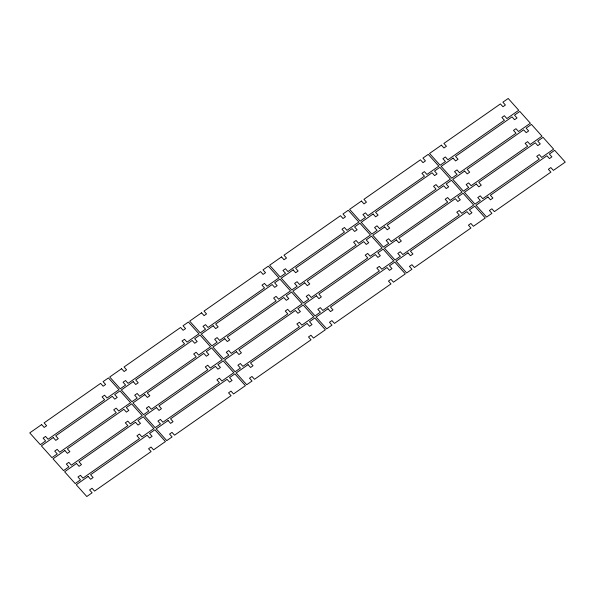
<?xml version="1.0" encoding="UTF-8"?>
<svg xmlns="http://www.w3.org/2000/svg" width="595" height="595" viewBox="0 0 595 595"><rect width="100%" height="100%" fill="white"/><g stroke="black" fill="none" stroke-linecap="round" stroke-linejoin="round"><path stroke-width="0.89" d="M41.628 424.599L29.75 432.9L40.319 444.688L45.636 440.962L43.1 438.136L45.562 436.418L48.098 439.244L104.623 399.736L102.087 396.91L104.549 395.184L107.085 398.01L118.963 389.71L108.402 377.929L103.076 381.648L105.612 384.474L103.151 386.2L100.615 383.373L44.09 422.881L46.626 425.708L44.164 427.433L41.628 424.599M121.588 368.714L109.711 377.014L120.272 388.795L125.597 385.077L123.061 382.25L125.523 380.525L128.059 383.351L184.584 343.843L182.048 341.017L184.51 339.291L187.046 342.118L198.923 333.817L188.362 322.036L183.037 325.755L185.573 328.589L183.111 330.307L180.575 327.481L124.05 366.989L126.586 369.815L124.124 371.54L121.588 368.714M201.549 312.821L189.671 321.122L200.232 332.903L205.558 329.184L203.021 326.358L205.483 324.632L208.019 327.458L264.544 287.95L262.008 285.124L264.47 283.406L267.006 286.232L278.884 277.932L268.315 266.151L262.997 269.87L265.534 272.696L263.072 274.414L260.536 271.588L204.011 311.096L206.547 313.929L204.085 315.647L201.549 312.821M281.509 256.928L269.632 265.229L280.193 277.01L285.518 273.291L282.982 270.465L285.444 268.739L287.98 271.573L344.505 232.065L341.969 229.231L344.431 227.513L346.967 230.339L358.845 222.039L348.276 210.258L342.958 213.977L345.494 216.803L343.025 218.529L340.496 215.702L283.971 255.21L286.507 258.037L284.038 259.755L281.509 256.928M361.463 201.043L349.592 209.343L360.154 221.124L365.479 217.406L362.943 214.572L365.404 212.854L367.941 215.68L424.466 176.172L421.929 173.346L424.391 171.62L426.927 174.447L438.805 166.146L428.236 154.365L422.919 158.084L425.455 160.91L422.986 162.636L420.449 159.81L363.932 199.318L366.468 202.144L363.999 203.869L361.463 201.043M441.423 145.15L429.553 153.451L440.114 165.232L445.439 161.513L442.903 158.687L445.365 156.961L447.901 159.787L504.426 120.279L501.89 117.453L504.352 115.728L506.888 118.561L518.766 110.261L508.197 98.473L502.879 102.199L505.415 105.025L502.946 106.743L500.41 103.917L443.892 143.425L446.429 146.251L443.959 147.977L441.423 145.15M53.245 437.563L41.375 445.863L51.936 457.644L57.261 453.926L54.725 451.099L57.187 449.374L59.723 452.2L116.248 412.692L113.712 409.866L116.174 408.14L118.71 410.974L130.588 402.674L120.019 390.885L114.701 394.611L117.237 397.438L114.768 399.156L112.232 396.329L55.714 435.838L58.25 438.664L55.781 440.389L53.245 437.563M133.206 381.67L121.328 389.97L131.897 401.751L137.222 398.033L134.686 395.206L137.148 393.481L139.684 396.315L196.209 356.807L193.672 353.973L196.134 352.255L198.671 355.081L210.548 346.781L199.98 335L194.662 338.719L197.198 341.545L194.729 343.27L192.192 340.444L135.675 379.952L138.211 382.778L135.742 384.496L133.206 381.67M213.166 325.777L201.288 334.085L211.857 345.866L217.175 342.14L214.646 339.314L217.108 337.596L219.644 340.422L276.162 300.914L273.633 298.088L276.095 296.362L278.631 299.188L290.509 290.888L279.94 279.107L274.615 282.826L277.151 285.652L274.689 287.378L272.153 284.551L215.635 324.059L218.164 326.886L215.702 328.611L213.166 325.777M293.127 269.892L281.249 278.192L291.818 289.973L297.136 286.255L294.599 283.428L297.069 281.703L299.605 284.529L356.122 245.021L353.586 242.195L356.055 240.469L358.592 243.303L370.462 234.995L359.901 223.214L354.575 226.933L357.112 229.767L354.65 231.485L352.114 228.659L295.589 268.166L298.125 270.993L295.663 272.718L293.127 269.892M373.087 213.999L361.21 222.299L371.778 234.08L377.096 230.362L374.56 227.535L377.029 225.81L379.565 228.636L436.083 189.128L433.547 186.302L436.016 184.584L438.552 187.41L450.422 179.11L439.861 167.329L434.536 171.048L437.072 173.874L434.61 175.599L432.074 172.766L375.549 212.274L378.085 215.107L375.624 216.825L373.087 213.999M453.048 158.106L441.17 166.407L451.739 178.195L457.057 174.469L454.521 171.643L456.99 169.925L459.526 172.751L516.043 133.243L513.507 130.417L515.977 128.691L518.513 131.517L530.383 123.217L519.822 111.436L514.496 115.155L517.033 117.981L514.571 119.707L512.035 116.88L455.51 156.388L458.046 159.215L455.584 160.94L453.048 158.106M64.87 450.519L52.992 458.819L63.561 470.608L68.879 466.882L66.343 464.055L68.812 462.337L71.348 465.164L127.865 425.656L125.329 422.829L127.799 421.104L130.335 423.93L142.205 415.63L131.644 403.849L126.319 407.568L128.855 410.394L126.393 412.119L123.857 409.293L67.332 448.801L69.868 451.627L67.406 453.353L64.87 450.519M144.83 394.634L132.953 402.934L143.521 414.715L148.839 410.996L146.303 408.17L148.772 406.445L151.301 409.271L207.826 369.763L205.29 366.937L207.759 365.211L210.288 368.037L222.166 359.737L211.604 347.956L206.279 351.675L208.815 354.508L206.353 356.226L203.817 353.4L147.292 392.908L149.828 395.735L147.367 397.46L144.83 394.634M224.791 338.741L212.913 347.041L223.475 358.822L228.8 355.103L226.264 352.277L228.725 350.552L231.262 353.378L287.787 313.87L285.25 311.044L287.712 309.326L290.248 312.152L302.126 303.852L291.565 292.071L286.24 295.789L288.776 298.616L286.314 300.334L283.778 297.507L227.253 337.015L229.789 339.849L227.327 341.567L224.791 338.741M304.752 282.848L292.874 291.148L303.435 302.929L308.76 299.211L306.224 296.384L308.686 294.666L311.222 297.493L367.747 257.985L365.211 255.151L367.673 253.433L370.209 256.259L382.087 247.959L371.525 236.178L366.2 239.897L368.736 242.723L366.275 244.448L363.738 241.622L307.213 281.13L309.75 283.956L307.288 285.674L304.752 282.848M384.712 226.963L372.834 235.263L383.396 247.044L388.721 243.325L386.185 240.492L388.647 238.774L391.183 241.6L447.708 202.092L445.172 199.266L447.633 197.54L450.17 200.366L462.047 192.066L451.479 180.285L446.161 184.004L448.697 186.83L446.228 188.556L443.699 185.729L387.174 225.237L389.71 228.064L387.241 229.789L384.712 226.963M464.665 171.07L452.795 179.37L463.356 191.151L468.681 187.432L466.145 184.606L468.607 182.881L471.143 185.707L527.668 146.199L525.132 143.373L527.594 141.647L530.13 144.481L542.008 136.181L531.439 124.392L526.121 128.118L528.658 130.945L526.188 132.663L523.652 129.836L467.135 169.344L469.671 172.171L467.201 173.896L464.665 171.07M76.487 463.483L64.617 471.783L75.178 483.564L80.504 479.845L77.967 477.019L80.429 475.293L82.965 478.12L139.49 438.612L136.954 435.785L139.416 434.06L141.952 436.894L153.83 428.593L143.261 416.805L137.943 420.531L140.48 423.357L138.01 425.075L135.474 422.249L78.957 461.757L81.493 464.583L79.023 466.309L76.487 463.483M156.448 407.59L144.578 415.89L155.139 427.671L160.464 423.952L157.928 421.126L160.39 419.401L162.926 422.234L219.451 382.726L216.915 379.893L219.376 378.175L221.913 381.001L233.79 372.701L223.222 360.92L217.904 364.638L220.44 367.465L217.971 369.19L215.435 366.364L158.917 405.872L161.453 408.698L158.984 410.416L156.448 407.59M236.408 351.697L224.538 360.005L235.099 371.786L240.425 368.067L237.888 365.233L240.35 363.515L242.886 366.341L299.411 326.834L296.875 324.007L299.337 322.282L301.873 325.108L313.751 316.808L303.182 305.027L297.864 308.745L300.401 311.572L297.931 313.297L295.395 310.471L238.878 349.979L241.414 352.805L238.945 354.531L236.408 351.697M316.369 295.812L304.491 304.112L315.06 315.893L320.385 312.174L317.849 309.348L320.311 307.622L322.847 310.449L379.365 270.941L376.836 268.114L379.298 266.389L381.834 269.223L393.712 260.915L383.143 249.134L377.825 252.86L380.354 255.686L377.892 257.404L375.356 254.578L318.838 294.086L321.367 296.912L318.905 298.638L316.369 295.812M396.329 239.919L384.452 248.219L395.021 260L400.338 256.281L397.802 253.455L400.271 251.73L402.808 254.556L459.325 215.048L456.789 212.222L459.258 210.504L461.794 213.33L473.672 205.03L463.103 193.249L457.778 196.967L460.314 199.794L457.853 201.519L455.316 198.685L398.791 238.193L401.328 241.027L398.866 242.745L396.329 239.919M476.29 184.026L464.412 192.326L474.981 204.115L480.299 200.389L477.763 197.562L480.232 195.844L482.768 198.671L539.286 159.162L536.75 156.336L539.219 154.611L541.755 157.437L553.625 149.137L543.064 137.356L537.739 141.075L540.275 143.901L537.813 145.626L535.277 142.8L478.752 182.308L481.288 185.134L478.826 186.86L476.29 184.026M88.112 476.439L76.234 484.739L86.803 496.528L92.121 492.801L89.585 489.975L92.054 488.257L94.59 491.083L151.108 451.575L148.571 448.749L151.041 447.024L153.577 449.85L165.447 441.549L154.886 429.769L149.561 433.487L152.097 436.313L149.635 438.039L147.099 435.213L90.574 474.721L93.11 477.547L90.648 479.272L88.112 476.439M168.073 420.553L156.195 428.854L166.764 440.635L172.081 436.916L169.545 434.09L172.014 432.364L174.551 435.19L231.068 395.682L228.532 392.856L231.001 391.131L233.537 393.957L245.408 385.657L234.846 373.876L229.521 377.594L232.057 380.428L229.596 382.146L227.059 379.32L170.534 418.828L173.071 421.654L170.609 423.38L168.073 420.553M248.033 364.661L236.155 372.961L246.724 384.742L252.042 381.023L249.506 378.197L251.975 376.471L254.504 379.298L311.029 339.79L308.493 336.963L310.962 335.245L313.491 338.072L325.368 329.771L314.807 317.99L309.482 321.709L312.018 324.535L309.556 326.261L307.02 323.427L250.495 362.935L253.031 365.769L250.569 367.487L248.033 364.661M327.994 308.768L316.116 317.068L326.685 328.849L332.003 325.13L329.466 322.304L331.928 320.586L334.464 323.412L390.989 283.904L388.453 281.071L390.915 279.353L393.451 282.179L405.329 273.879L394.768 262.097L389.442 265.816L391.979 268.642L389.517 270.368L386.981 267.542L330.456 307.05L332.992 309.876L330.53 311.594L327.994 308.768M407.954 252.882L396.077 261.183L406.638 272.964L411.963 269.245L409.427 266.411L411.889 264.693L414.425 267.519L470.95 228.011L468.414 225.185L470.876 223.46L473.412 226.286L485.289 217.986L474.728 206.205L469.403 209.923L471.939 212.75L469.477 214.475L466.941 211.649L410.416 251.157L412.952 253.983L410.49 255.709L407.954 252.882M487.915 196.99L476.037 205.29L486.598 217.071L491.924 213.352L489.387 210.526L491.849 208.8L494.386 211.627L550.911 172.119L548.374 169.292L550.836 167.567L553.372 170.401L565.25 162.1L554.681 150.312L549.364 154.038L551.9 156.864L549.438 158.582L546.902 155.756L490.377 195.264L492.913 198.09L490.451 199.816L487.915 196.99"/></g></svg>
